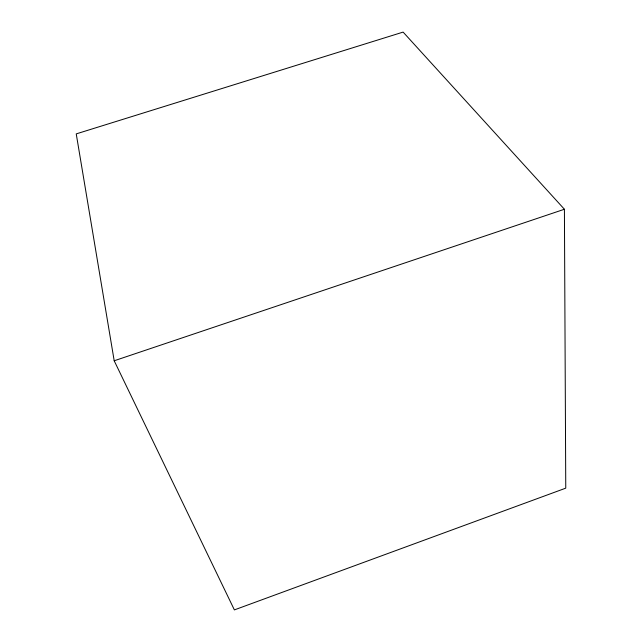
<?xml version="1.0" encoding="UTF-8"?>
<svg xmlns="http://www.w3.org/2000/svg" width="642" height="642" viewBox="0 0 642 642"><rect width="100%" height="100%" fill="white"/><g stroke="black" fill="none" stroke-linecap="round" stroke-linejoin="round"><path stroke-width="0.96" d="M114.196 360.772L564.414 209.26L565.763 488.153L234.378 609.9L114.196 360.772L76.237 133.889L403.12 32.1L564.414 209.26"/></g></svg>
